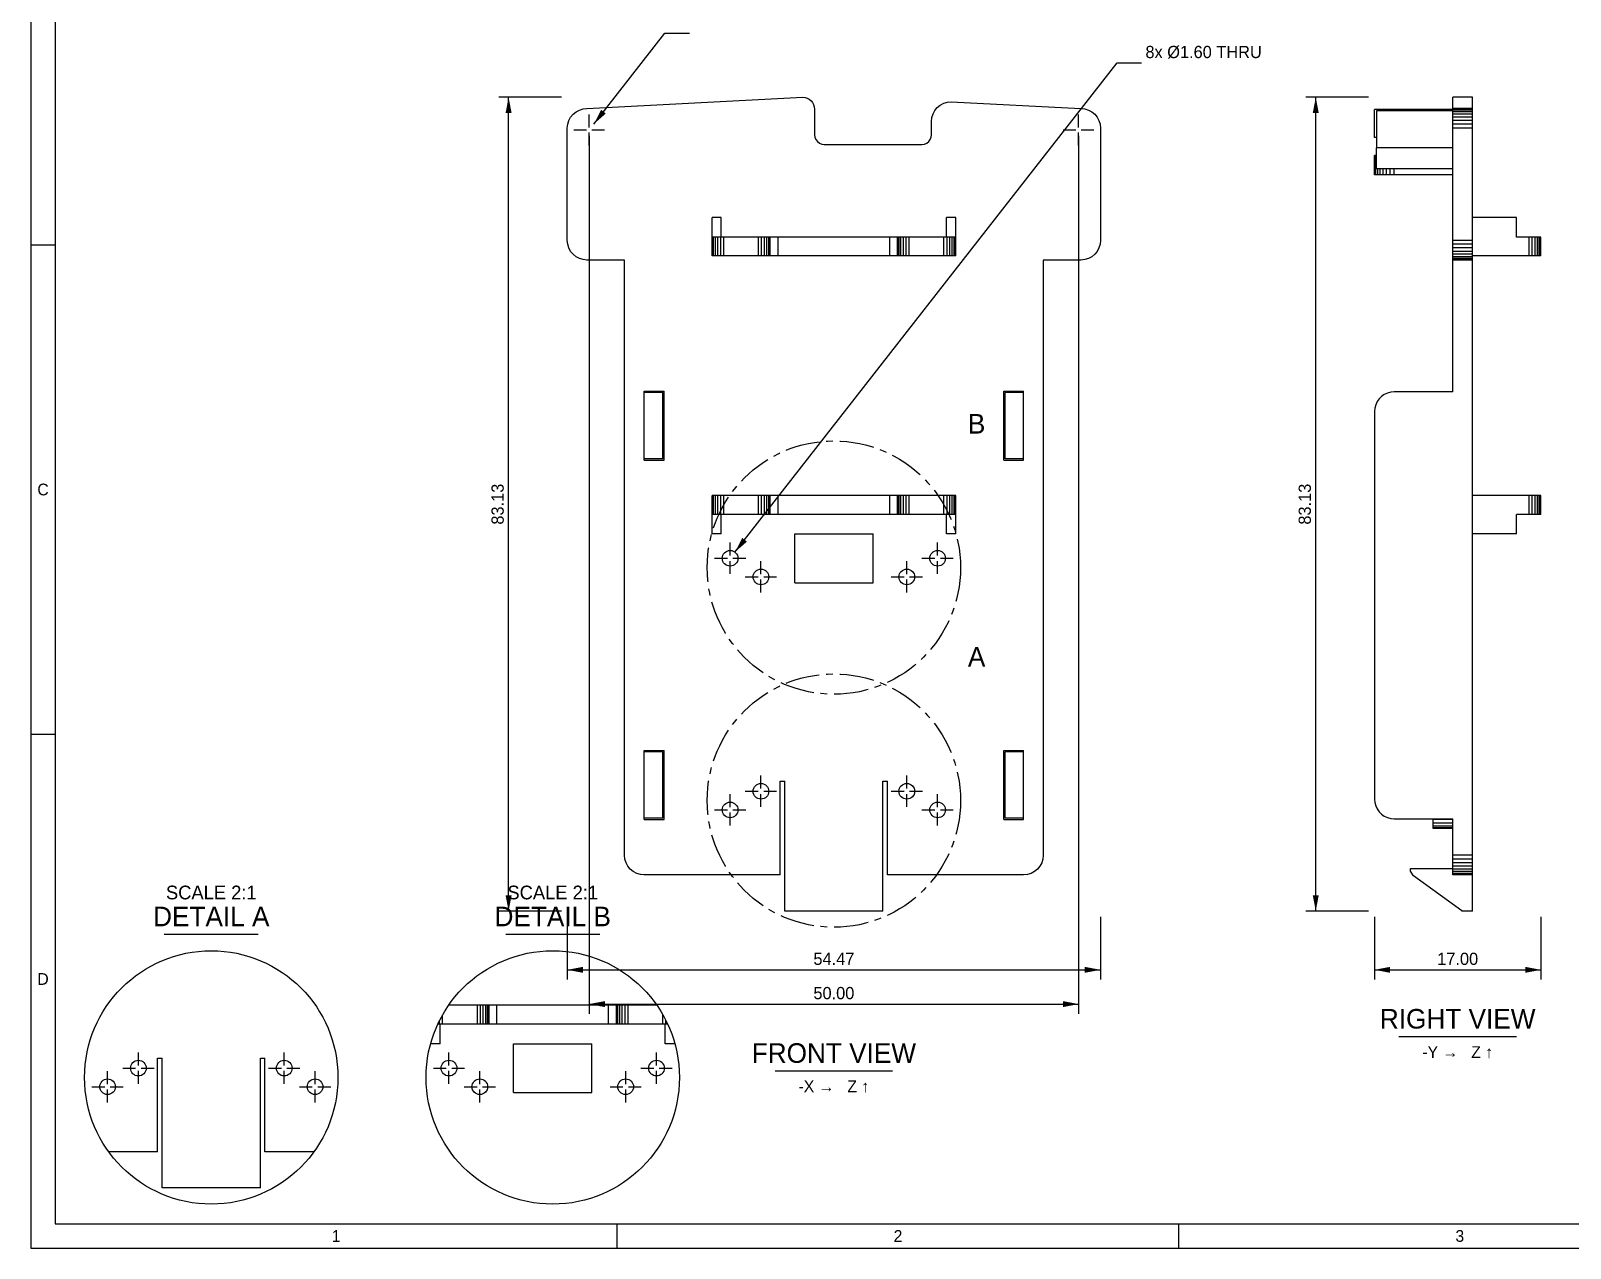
# Model space of a CAD drawing. Header units: millimetres. Extents: x 5 to 604, y 5 to 415.
# Drawn here: x 5 to 319.6, y 5 to 253.7 of the extents above; entities that cross this region are included whole.
import ezdxf
from ezdxf.enums import TextEntityAlignment as Align

# ---------------------------------------------------------------- set-up
doc = ezdxf.new("R2010")
doc.units = ezdxf.units.MM
doc.linetypes.add('CENTER', pattern=[11.2, 7, -1.4, 1.4, -1.4])
for name, color, linetype in [('CENTER', 4, 'CENTER'), ('DIM', 3, 'CONTINUOUS'), ('FRAME', 7, 'CONTINUOUS'), ('SECTION', 7, 'CONTINUOUS'), ('TEXT', 3, 'CONTINUOUS'), ('TITLE', 7, 'CONTINUOUS'), ('VISIBLE', 7, 'CONTINUOUS')]:
    doc.layers.add(name, color=color, linetype=linetype)

msp = doc.modelspace()

# ---------------------------------------------------------------- linework, layer by layer
at = {"layer": 'CENTER'}
for p, q in [((119.1, 233.984289), (119.1, 236.591789)), ((219.1, 233.984289), (219.1, 236.591789)), ((115.95, 233.441789), (118.5575, 233.441789)), ((119.1, 230.291789), (119.1, 232.899289)), ((119.6425, 233.441789), (122.25, 233.441789)), ((215.95, 233.441789), (218.5575, 233.441789)), ((219.1, 230.291789), (219.1, 232.899289)), ((219.6425, 233.441789), (222.25, 233.441789)), ((147.9, 146.501789), (147.9, 149.141789)), ((190.3, 146.501789), (190.3, 149.141789)), ((144.7, 145.941789), (147.34, 145.941789)), ((147.9, 142.741789), (147.9, 145.381789)), ((148.46, 145.941789), (151.1, 145.941789)), ((154.2, 142.701789), (154.2, 145.341789)), ((184, 142.701789), (184, 145.341789)), ((187.1, 145.941789), (189.74, 145.941789)), ((190.3, 142.741789), (190.3, 145.381789)), ((190.86, 145.941789), (193.5, 145.941789)), ((151, 142.141789), (153.64, 142.141789)), ((154.2, 138.941789), (154.2, 141.581789)), ((154.76, 142.141789), (157.4, 142.141789)), ((180.8, 142.141789), (183.44, 142.141789)), ((184, 138.941789), (184, 141.581789)), ((184.56, 142.141789), (187.2, 142.141789)), ((154.2, 98.901789), (154.2, 101.541789)), ((184, 98.901789), (184, 101.541789)), ((147.9, 95.101789), (147.9, 97.741789)), ((151, 98.341789), (153.64, 98.341789)), ((154.2, 95.141789), (154.2, 97.781789)), ((154.76, 98.341789), (157.4, 98.341789)), ((180.8, 98.341789), (183.44, 98.341789)), ((184, 95.141789), (184, 97.781789)), ((184.56, 98.341789), (187.2, 98.341789)), ((190.3, 95.101789), (190.3, 97.741789)), ((144.7, 94.541789), (147.34, 94.541789)), ((148.46, 94.541789), (151.1, 94.541789)), ((187.1, 94.541789), (189.74, 94.541789)), ((190.86, 94.541789), (193.5, 94.541789)), ((147.9, 91.341789), (147.9, 93.981789)), ((190.3, 91.341789), (190.3, 93.981789)), ((26.984971, 42.344971), (26.984971, 44.984971)), ((56.784971, 42.344971), (56.784971, 44.984971)), ((90.454914, 42.344971), (90.454914, 44.984971)), ((132.854914, 42.344971), (132.854914, 44.984971)), ((20.684971, 38.544971), (20.684971, 41.184971)), ((23.784971, 41.784971), (26.424971, 41.784971)), ((26.984971, 38.584971), (26.984971, 41.224971)), ((27.544971, 41.784971), (30.184971, 41.784971)), ((53.584971, 41.784971), (56.224971, 41.784971)), ((56.784971, 38.584971), (56.784971, 41.224971)), ((57.344971, 41.784971), (59.984971, 41.784971)), ((63.084971, 38.544971), (63.084971, 41.184971)), ((87.254914, 41.784971), (89.894914, 41.784971)), ((90.454914, 38.584971), (90.454914, 41.224971)), ((91.014914, 41.784971), (93.654914, 41.784971)), ((96.754914, 38.544971), (96.754914, 41.184971)), ((126.554914, 38.544971), (126.554914, 41.184971)), ((129.654914, 41.784971), (132.294914, 41.784971)), ((132.854914, 38.584971), (132.854914, 41.224971)), ((133.414914, 41.784971), (136.054914, 41.784971)), ((17.484971, 37.984971), (20.124971, 37.984971)), ((21.244971, 37.984971), (23.884971, 37.984971)), ((59.884971, 37.984971), (62.524971, 37.984971)), ((63.644971, 37.984971), (66.284971, 37.984971)), ((93.554914, 37.984971), (96.194914, 37.984971)), ((97.314914, 37.984971), (99.954914, 37.984971)), ((123.354914, 37.984971), (125.994914, 37.984971)), ((127.114914, 37.984971), (129.754914, 37.984971)), ((20.684971, 34.784971), (20.684971, 37.424971)), ((63.084971, 34.784971), (63.084971, 37.424971)), ((96.754914, 34.784971), (96.754914, 37.424971)), ((126.554914, 34.784971), (126.554914, 37.424971))]:
    msp.add_line(p, q, dxfattribs=at)
for centre in [(169.1, 144.041789), (169.1, 96.441789)]:
    msp.add_circle(centre, 25.884971, dxfattribs=at)
at = {"layer": 'DIM'}
for p, q in [((120.054275, 234.663206), (134.579942, 253.255211)), ((134.579942, 253.255211), (139.579942, 253.255211)), ((148.885058, 147.202606), (226.957059, 247.130211)), ((226.957059, 247.130211), (231.957059, 247.130211)), ((113.434, 240.130211), (100.634, 240.130211)), ((102.634, 73.869789), (102.634, 240.130211)), ((278.366, 240.130211), (265.566, 240.130211)), ((267.566, 73.869789), (267.566, 240.130211)), ((119.1, 232.241789), (119.1, 52.869789)), ((219.1, 232.241789), (219.1, 52.869789)), ((113.434, 73.869789), (100.634, 73.869789)), ((114.634, 72.669789), (114.634, 59.869789)), ((223.566, 72.669789), (223.566, 59.869789)), ((278.366, 73.869789), (265.566, 73.869789)), ((279.566, 72.669789), (279.566, 59.869789)), ((313.566, 72.669789), (313.566, 59.869789)), ((114.634, 61.869789), (223.566, 61.869789)), ((279.566, 61.869789), (313.566, 61.869789)), ((119.1, 54.869789), (219.1, 54.869789))]:
    msp.add_line(p, q, dxfattribs=at)
for points in [[(102.634, 240.130211), (102.026, 236.930211), (103.242, 236.930211)], [(267.566, 240.130211), (266.958, 236.930211), (268.174, 236.930211)], [(120.054275, 234.663206), (122.503503, 236.810518), (121.545281, 237.559162)], [(148.885058, 147.202606), (151.334286, 149.349919), (150.376065, 150.098563)], [(102.634, 73.869789), (103.242, 77.069789), (102.026, 77.069789)], [(267.566, 73.869789), (268.174, 77.069789), (266.958, 77.069789)], [(114.634, 61.869789), (117.834, 61.261789), (117.834, 62.477789)], [(223.566, 61.869789), (220.366, 62.477789), (220.366, 61.261789)], [(279.566, 61.869789), (282.766, 61.261789), (282.766, 62.477789)], [(313.566, 61.869789), (310.366, 62.477789), (310.366, 61.261789)], [(119.1, 54.869789), (122.3, 54.261789), (122.3, 55.477789)], [(219.1, 54.869789), (215.9, 55.477789), (215.9, 54.261789)]]:
    msp.add_solid(points, dxfattribs=at)
at = {"layer": 'FRAME'}
for p, q in [((10, 410), (10, 10)), ((10, 10), (584, 10))]:
    msp.add_line(p, q, dxfattribs=at)
at = {"layer": 'SECTION'}
for centre in [(41.884971, 39.884971), (111.654914, 39.884971)]:
    msp.add_circle(centre, 25.884971, dxfattribs=at)
at = {"layer": 'TEXT'}
for p, q in [((32.284971, 69.169942), (51.484971, 69.169942)), ((102.054914, 69.169942), (121.254914, 69.169942)), ((284.566, 48.269789), (308.566, 48.269789)), ((157.1, 41.269789), (181.1, 41.269789))]:
    msp.add_line(p, q, dxfattribs=at)
at = {"layer": 'TITLE'}
for p, q in [((5, 415), (5, 5)), ((5, 210), (10, 210)), ((5, 110), (10, 110)), ((124.8, 5), (124.8, 10)), ((239.6, 5), (239.6, 10)), ((5, 5), (589, 5))]:
    msp.add_line(p, q, dxfattribs=at)
at = {"layer": 'VISIBLE'}
for p, q in [((118.634, 237.819371), (162.734, 240.130211)), ((162.734, 240.130211), (163.202217, 240.084095)), ((163.202217, 240.084095), (163.65244, 239.947522)), ((163.65244, 239.947522), (164.067369, 239.725738)), ((164.067369, 239.725738), (164.431056, 239.427267)), ((164.431056, 239.427267), (164.729527, 239.063579)), ((191.535266, 238.903489), (192.285639, 239.131112)), ((192.285639, 239.131112), (193.066, 239.207971)), ((193.066, 239.207971), (219.566, 237.819371)), ((295.566, 237.819371), (295.566, 240.130211)), ((299.566, 240.130211), (295.566, 240.130211)), ((299.566, 237.819371), (299.566, 240.130211)), ((114.938482, 235.350105), (115.308122, 236.041652)), ((115.308122, 236.041652), (115.805573, 236.647798)), ((115.805573, 236.647798), (116.411719, 237.145249)), ((116.411719, 237.145249), (117.103266, 237.514889)), ((117.103266, 237.514889), (117.853639, 237.742512)), ((117.853639, 237.742512), (118.634, 237.819371)), ((164.729527, 239.063579), (164.951311, 238.648651)), ((164.951311, 238.648651), (165.087885, 238.198428)), ((165.087885, 238.198428), (165.134, 237.730211)), ((165.134, 237.730211), (165.134, 232.475789)), ((189.066, 235.207971), (189.142859, 235.988332)), ((189.142859, 235.988332), (189.370482, 236.738705)), ((189.370482, 236.738705), (189.740122, 237.430252)), ((189.740122, 237.430252), (190.237573, 238.036398)), ((190.237573, 238.036398), (190.843719, 238.533849)), ((190.843719, 238.533849), (191.535266, 238.903489)), ((219.566, 237.819371), (220.346361, 237.742512)), ((220.346361, 237.742512), (221.096734, 237.514889)), ((221.096734, 237.514889), (221.788281, 237.145249)), ((221.788281, 237.145249), (222.394427, 236.647798)), ((222.394427, 236.647798), (222.891878, 236.041652)), ((222.891878, 236.041652), (223.261518, 235.350105)), ((295.566, 237.607789), (279.566, 237.607789)), ((279.566, 231.875789), (279.566, 237.607789)), ((279.966, 237.341789), (279.966, 229.82781)), ((295.566, 237.341789), (279.966, 237.341789)), ((295.566, 237.742512), (295.566, 237.819371)), ((299.566, 237.819371), (295.566, 237.819371)), ((295.566, 237.514889), (295.566, 237.742512)), ((299.566, 237.742512), (295.566, 237.742512)), ((295.566, 237.145249), (295.566, 237.514889)), ((299.566, 237.514889), (295.566, 237.514889)), ((295.566, 236.647798), (295.566, 237.145249)), ((299.566, 237.145249), (295.566, 237.145249)), ((295.566, 236.041652), (295.566, 236.647798)), ((299.566, 236.647798), (295.566, 236.647798)), ((295.566, 235.350105), (295.566, 236.041652)), ((299.566, 236.041652), (295.566, 236.041652)), ((299.566, 237.742512), (299.566, 237.819371)), ((299.566, 237.514889), (299.566, 237.742512)), ((299.566, 237.145249), (299.566, 237.514889)), ((299.566, 236.647798), (299.566, 237.145249)), ((299.566, 236.041652), (299.566, 236.647798)), ((299.566, 235.350105), (299.566, 236.041652)), ((114.634, 233.819371), (114.710859, 234.599732)), ((114.634, 210.875789), (114.634, 233.819371)), ((114.710859, 234.599732), (114.938482, 235.350105)), ((189.066, 232.475789), (189.066, 235.207971)), ((223.261518, 235.350105), (223.489141, 234.599732)), ((223.489141, 234.599732), (223.566, 233.819371)), ((223.566, 233.819371), (223.566, 210.875789)), ((295.566, 234.599732), (295.566, 235.350105)), ((299.566, 235.350105), (295.566, 235.350105)), ((295.566, 233.819371), (295.566, 234.599732)), ((299.566, 234.599732), (295.566, 234.599732)), ((295.566, 210.875789), (295.566, 233.819371)), ((299.566, 233.819371), (295.566, 233.819371)), ((299.566, 234.599732), (299.566, 235.350105)), ((299.566, 233.819371), (299.566, 234.599732)), ((299.566, 210.875789), (299.566, 233.819371)), ((165.134, 232.475789), (165.202148, 231.958151)), ((165.202148, 231.958151), (165.401949, 231.475789)), ((165.401949, 231.475789), (165.719786, 231.061576)), ((165.719786, 231.061576), (166.134, 230.743738)), ((166.134, 230.743738), (166.616362, 230.543938)), ((166.616362, 230.543938), (167.134, 230.475789)), ((167.134, 230.475789), (187.066, 230.475789)), ((187.066, 230.475789), (187.583638, 230.543938)), ((187.583638, 230.543938), (188.066, 230.743738)), ((188.066, 230.743738), (188.480214, 231.061576)), ((188.480214, 231.061576), (188.798051, 231.475789)), ((188.798051, 231.475789), (188.997852, 231.958151)), ((188.997852, 231.958151), (189.066, 232.475789)), ((279.966, 231.875789), (279.566, 231.875789)), ((295.566, 229.82781), (279.966, 229.82781)), ((279.966, 225.475789), (279.966, 229.82781)), ((279.642859, 228.207789), (279.566, 228.207789)), ((279.566, 224.275789), (279.566, 228.207789)), ((279.870482, 228.207789), (279.642859, 228.207789)), ((279.642859, 224.275789), (279.642859, 228.207789)), ((279.966, 228.207789), (279.870482, 228.207789)), ((279.870482, 224.275789), (279.870482, 228.207789)), ((279.642859, 224.275789), (279.566, 224.275789)), ((279.870482, 224.275789), (279.642859, 224.275789)), ((280.240122, 224.275789), (279.870482, 224.275789)), ((295.566, 225.475789), (279.966, 225.475789)), ((280.240122, 224.275789), (280.240122, 225.475789)), ((280.737573, 224.275789), (280.240122, 224.275789)), ((280.737573, 224.275789), (280.737573, 225.475789)), ((281.343719, 224.275789), (280.737573, 224.275789)), ((281.343719, 224.275789), (281.343719, 225.475789)), ((282.035266, 224.275789), (281.343719, 224.275789)), ((282.035266, 224.275789), (282.035266, 225.475789)), ((282.785639, 224.275789), (282.035266, 224.275789)), ((282.785639, 224.275789), (282.785639, 225.475789)), ((283.566, 224.275789), (282.785639, 224.275789)), ((283.566, 224.275789), (283.566, 225.475789)), ((295.566, 224.275789), (283.566, 224.275789)), ((146.1, 215.541789), (144.2, 215.541789)), ((144.2, 211.581789), (144.2, 215.541789)), ((146.1, 211.581789), (146.1, 215.541789)), ((192.1, 211.581789), (192.1, 215.541789)), ((194, 215.541789), (192.1, 215.541789)), ((194, 211.581789), (194, 215.541789)), ((308.566, 215.541789), (299.566, 215.541789)), ((308.566, 211.581789), (308.566, 215.541789)), ((114.710859, 210.095428), (114.634, 210.875789)), ((144.2, 207.701789), (144.2, 211.581789)), ((144.281778, 211.581789), (144.2, 211.581789)), ((144.281778, 207.701789), (144.281778, 211.581789)), ((144.521539, 211.581789), (144.281778, 211.581789)), ((144.902944, 211.581789), (144.521539, 211.581789)), ((144.521539, 207.701789), (144.521539, 211.581789)), ((145.4, 211.581789), (144.902944, 211.581789)), ((144.902944, 207.701789), (144.902944, 211.581789)), ((145.978834, 211.581789), (145.4, 211.581789)), ((145.4, 207.701789), (145.4, 211.581789)), ((146.6, 211.581789), (145.978834, 211.581789)), ((145.978834, 207.701789), (145.978834, 211.581789)), ((153.7, 211.581789), (146.6, 211.581789)), ((146.6, 207.701789), (146.6, 211.581789)), ((154.321166, 211.581789), (153.7, 211.581789)), ((153.7, 207.701789), (153.7, 211.581789)), ((154.9, 211.581789), (154.321166, 211.581789)), ((154.321166, 207.701789), (154.321166, 211.581789)), ((155.397056, 211.581789), (154.9, 211.581789)), ((154.9, 207.701789), (154.9, 211.581789)), ((155.778461, 211.581789), (155.397056, 211.581789)), ((155.397056, 207.701789), (155.397056, 211.581789)), ((156.018222, 211.581789), (155.778461, 211.581789)), ((155.778461, 207.701789), (155.778461, 211.581789)), ((156.1, 211.581789), (156.018222, 211.581789)), ((156.018222, 207.701789), (156.018222, 211.581789)), ((157.7, 211.581789), (156.1, 211.581789)), ((156.1, 207.701789), (156.1, 211.581789)), ((180.5, 211.581789), (157.7, 211.581789)), ((157.7, 207.701789), (157.7, 211.581789)), ((182.1, 211.581789), (180.5, 211.581789)), ((180.5, 207.701789), (180.5, 211.581789)), ((182.181778, 211.581789), (182.1, 211.581789)), ((182.1, 207.701789), (182.1, 211.581789)), ((182.421539, 211.581789), (182.181778, 211.581789)), ((182.181778, 207.701789), (182.181778, 211.581789)), ((182.802944, 211.581789), (182.421539, 211.581789)), ((182.421539, 207.701789), (182.421539, 211.581789)), ((183.3, 211.581789), (182.802944, 211.581789)), ((182.802944, 207.701789), (182.802944, 211.581789)), ((183.878834, 211.581789), (183.3, 211.581789)), ((183.3, 207.701789), (183.3, 211.581789)), ((184.5, 211.581789), (183.878834, 211.581789)), ((183.878834, 207.701789), (183.878834, 211.581789)), ((191.6, 211.581789), (184.5, 211.581789)), ((184.5, 207.701789), (184.5, 211.581789)), ((192.221166, 211.581789), (191.6, 211.581789)), ((191.6, 207.701789), (191.6, 211.581789)), ((192.8, 211.581789), (192.221166, 211.581789)), ((192.221166, 207.701789), (192.221166, 211.581789)), ((193.297056, 211.581789), (192.8, 211.581789)), ((192.8, 207.701789), (192.8, 211.581789)), ((193.678461, 211.581789), (193.297056, 211.581789)), ((193.297056, 207.701789), (193.297056, 211.581789)), ((193.918222, 211.581789), (193.678461, 211.581789)), ((193.678461, 207.701789), (193.678461, 211.581789)), ((194, 211.581789), (193.918222, 211.581789)), ((193.918222, 207.701789), (193.918222, 211.581789)), ((194, 207.701789), (194, 211.581789)), ((223.566, 210.875789), (223.489141, 210.095428)), ((295.566, 210.095428), (295.566, 210.875789)), ((299.566, 210.875789), (295.566, 210.875789)), ((299.566, 210.095428), (299.566, 210.875789)), ((311.166, 211.581789), (308.566, 211.581789)), ((311.066, 211.581789), (308.566, 211.581789)), ((311.166, 207.701789), (311.166, 211.581789)), ((311.787166, 211.581789), (311.166, 211.581789)), ((311.787166, 207.701789), (311.787166, 211.581789)), ((312.366, 211.581789), (311.787166, 211.581789)), ((312.863056, 211.581789), (312.366, 211.581789)), ((312.366, 207.701789), (312.366, 211.581789)), ((313.244461, 211.581789), (312.863056, 211.581789)), ((312.863056, 207.701789), (312.863056, 211.581789)), ((313.484222, 211.581789), (313.244461, 211.581789)), ((313.244461, 207.701789), (313.244461, 211.581789)), ((313.566, 211.581789), (313.484222, 211.581789)), ((313.484222, 207.701789), (313.484222, 211.581789)), ((313.566, 207.701789), (313.566, 211.581789)), ((114.938482, 209.345055), (114.710859, 210.095428)), ((115.308122, 208.653508), (114.938482, 209.345055)), ((115.805573, 208.047362), (115.308122, 208.653508)), ((116.411719, 207.549911), (115.805573, 208.047362)), ((144.281778, 207.701789), (144.2, 207.701789)), ((144.521539, 207.701789), (144.281778, 207.701789)), ((144.902944, 207.701789), (144.521539, 207.701789)), ((145.4, 207.701789), (144.902944, 207.701789)), ((145.978834, 207.701789), (145.4, 207.701789)), ((146.6, 207.701789), (145.978834, 207.701789)), ((153.7, 207.701789), (146.6, 207.701789)), ((154.321166, 207.701789), (153.7, 207.701789)), ((154.9, 207.701789), (154.321166, 207.701789)), ((155.397056, 207.701789), (154.9, 207.701789)), ((155.778461, 207.701789), (155.397056, 207.701789)), ((156.018222, 207.701789), (155.778461, 207.701789)), ((156.1, 207.701789), (156.018222, 207.701789)), ((157.7, 207.701789), (156.1, 207.701789)), ((180.5, 207.701789), (157.7, 207.701789)), ((182.1, 207.701789), (180.5, 207.701789)), ((182.181778, 207.701789), (182.1, 207.701789)), ((182.421539, 207.701789), (182.181778, 207.701789)), ((182.802944, 207.701789), (182.421539, 207.701789)), ((183.3, 207.701789), (182.802944, 207.701789)), ((183.878834, 207.701789), (183.3, 207.701789)), ((184.5, 207.701789), (183.878834, 207.701789)), ((191.6, 207.701789), (184.5, 207.701789)), ((192.221166, 207.701789), (191.6, 207.701789)), ((192.8, 207.701789), (192.221166, 207.701789)), ((193.297056, 207.701789), (192.8, 207.701789)), ((193.678461, 207.701789), (193.297056, 207.701789)), ((193.918222, 207.701789), (193.678461, 207.701789)), ((194, 207.701789), (193.918222, 207.701789)), ((222.394427, 208.047362), (221.788281, 207.549911)), ((222.891878, 208.653508), (222.394427, 208.047362)), ((223.261518, 209.345055), (222.891878, 208.653508)), ((223.489141, 210.095428), (223.261518, 209.345055)), ((295.566, 209.345055), (295.566, 210.095428)), ((299.566, 210.095428), (295.566, 210.095428)), ((295.566, 208.653508), (295.566, 209.345055)), ((299.566, 209.345055), (295.566, 209.345055)), ((295.566, 208.047362), (295.566, 208.653508)), ((299.566, 208.653508), (295.566, 208.653508)), ((295.566, 207.549911), (295.566, 208.047362)), ((299.566, 208.047362), (295.566, 208.047362)), ((299.566, 209.345055), (299.566, 210.095428)), ((299.566, 208.653508), (299.566, 209.345055)), ((299.566, 208.047362), (299.566, 208.653508)), ((299.566, 207.549911), (299.566, 208.047362)), ((311.166, 207.701789), (299.566, 207.701789)), ((311.787166, 207.701789), (311.166, 207.701789)), ((312.366, 207.701789), (311.787166, 207.701789)), ((312.863056, 207.701789), (312.366, 207.701789)), ((313.244461, 207.701789), (312.863056, 207.701789)), ((313.484222, 207.701789), (313.244461, 207.701789)), ((313.566, 207.701789), (313.484222, 207.701789)), ((117.103266, 207.180271), (116.411719, 207.549911)), ((117.853639, 206.952648), (117.103266, 207.180271)), ((118.634, 206.875789), (117.853639, 206.952648)), ((126.334, 206.875789), (118.634, 206.875789)), ((126.334, 85.275789), (126.334, 206.875789)), ((219.566, 206.875789), (211.866, 206.875789)), ((211.866, 206.875789), (211.866, 85.275789)), ((220.346361, 206.952648), (219.566, 206.875789)), ((221.096734, 207.180271), (220.346361, 206.952648)), ((221.788281, 207.549911), (221.096734, 207.180271)), ((295.566, 207.180271), (295.566, 207.549911)), ((299.566, 207.549911), (295.566, 207.549911)), ((295.566, 206.952648), (295.566, 207.180271)), ((299.566, 207.180271), (295.566, 207.180271)), ((295.566, 206.875789), (295.566, 206.952648)), ((299.566, 206.952648), (295.566, 206.952648)), ((295.566, 179.941789), (295.566, 206.875789)), ((299.566, 206.875789), (295.566, 206.875789)), ((299.566, 207.180271), (299.566, 207.549911)), ((299.566, 206.952648), (299.566, 207.180271)), ((299.566, 206.875789), (299.566, 206.952648)), ((299.566, 85.275789), (299.566, 206.875789)), ((130.334, 180.075789), (134.404, 180.075789)), ((130.334, 166.007789), (130.334, 180.075789)), ((134.126, 179.797789), (130.334, 179.797789)), ((134.126, 166.285789), (134.126, 179.797789)), ((134.404, 166.007789), (134.404, 180.075789)), ((203.796, 166.007789), (203.796, 180.075789)), ((203.796, 180.075789), (207.866, 180.075789)), ((207.866, 179.797789), (204.074, 179.797789)), ((204.074, 166.285789), (204.074, 179.797789)), ((207.866, 166.007789), (207.866, 180.075789)), ((281.566, 179.405891), (280.99485, 179.005967)), ((282.197919, 179.70056), (281.566, 179.405891)), ((282.871407, 179.88102), (282.197919, 179.70056)), ((283.566, 179.941789), (282.871407, 179.88102)), ((295.566, 179.941789), (283.566, 179.941789)), ((295.566, 179.941789), (295.566, 180.075789)), ((279.626769, 176.636382), (279.566, 175.941789)), ((279.80723, 177.30987), (279.626769, 176.636382)), ((280.101898, 177.941789), (279.80723, 177.30987)), ((280.501822, 178.51294), (280.101898, 177.941789)), ((280.99485, 179.005967), (280.501822, 178.51294)), ((279.566, 175.941789), (279.566, 96.741789)), ((134.126, 166.285789), (130.334, 166.285789)), ((130.334, 166.007789), (134.404, 166.007789)), ((203.796, 166.007789), (207.866, 166.007789)), ((207.866, 166.285789), (204.074, 166.285789)), ((144.2, 154.901789), (144.2, 158.781789)), ((144.281778, 158.781789), (144.2, 158.781789)), ((144.281778, 154.901789), (144.281778, 158.781789)), ((144.521539, 158.781789), (144.281778, 158.781789)), ((144.902944, 158.781789), (144.521539, 158.781789)), ((144.521539, 154.901789), (144.521539, 158.781789)), ((145.4, 158.781789), (144.902944, 158.781789)), ((144.902944, 154.901789), (144.902944, 158.781789)), ((145.978834, 158.781789), (145.4, 158.781789)), ((145.4, 154.901789), (145.4, 158.781789)), ((146.6, 158.781789), (145.978834, 158.781789)), ((145.978834, 154.901789), (145.978834, 158.781789)), ((153.7, 158.781789), (146.6, 158.781789)), ((146.6, 154.901789), (146.6, 158.781789)), ((154.321166, 158.781789), (153.7, 158.781789)), ((153.7, 154.901789), (153.7, 158.781789)), ((154.9, 158.781789), (154.321166, 158.781789)), ((154.321166, 154.901789), (154.321166, 158.781789)), ((155.397056, 158.781789), (154.9, 158.781789)), ((154.9, 154.901789), (154.9, 158.781789)), ((155.778461, 158.781789), (155.397056, 158.781789)), ((155.397056, 154.901789), (155.397056, 158.781789)), ((156.018222, 158.781789), (155.778461, 158.781789)), ((155.778461, 154.901789), (155.778461, 158.781789)), ((156.1, 158.781789), (156.018222, 158.781789)), ((156.018222, 154.901789), (156.018222, 158.781789)), ((157.7, 158.781789), (156.1, 158.781789)), ((156.1, 154.901789), (156.1, 158.781789)), ((180.5, 158.781789), (157.7, 158.781789)), ((157.7, 154.901789), (157.7, 158.781789)), ((182.1, 158.781789), (180.5, 158.781789)), ((180.5, 154.901789), (180.5, 158.781789)), ((182.181778, 158.781789), (182.1, 158.781789)), ((182.1, 154.901789), (182.1, 158.781789)), ((182.421539, 158.781789), (182.181778, 158.781789)), ((182.181778, 154.901789), (182.181778, 158.781789)), ((182.802944, 158.781789), (182.421539, 158.781789)), ((182.421539, 154.901789), (182.421539, 158.781789)), ((183.3, 158.781789), (182.802944, 158.781789)), ((182.802944, 154.901789), (182.802944, 158.781789)), ((183.878834, 158.781789), (183.3, 158.781789)), ((183.3, 154.901789), (183.3, 158.781789)), ((184.5, 158.781789), (183.878834, 158.781789)), ((183.878834, 154.901789), (183.878834, 158.781789)), ((191.6, 158.781789), (184.5, 158.781789)), ((184.5, 154.901789), (184.5, 158.781789)), ((192.221166, 158.781789), (191.6, 158.781789)), ((191.6, 154.901789), (191.6, 158.781789)), ((192.8, 158.781789), (192.221166, 158.781789)), ((192.221166, 154.901789), (192.221166, 158.781789)), ((193.297056, 158.781789), (192.8, 158.781789)), ((192.8, 154.901789), (192.8, 158.781789)), ((193.678461, 158.781789), (193.297056, 158.781789)), ((193.297056, 154.901789), (193.297056, 158.781789)), ((193.918222, 158.781789), (193.678461, 158.781789)), ((193.678461, 154.901789), (193.678461, 158.781789)), ((194, 158.781789), (193.918222, 158.781789)), ((193.918222, 154.901789), (193.918222, 158.781789)), ((194, 154.901789), (194, 158.781789)), ((311.166, 158.781789), (299.566, 158.781789)), ((311.166, 154.901789), (311.166, 158.781789)), ((311.787166, 158.781789), (311.166, 158.781789)), ((311.787166, 154.901789), (311.787166, 158.781789)), ((312.366, 158.781789), (311.787166, 158.781789)), ((312.863056, 158.781789), (312.366, 158.781789)), ((312.366, 154.901789), (312.366, 158.781789)), ((313.244461, 158.781789), (312.863056, 158.781789)), ((312.863056, 154.901789), (312.863056, 158.781789)), ((313.484222, 158.781789), (313.244461, 158.781789)), ((313.244461, 154.901789), (313.244461, 158.781789)), ((313.566, 158.781789), (313.484222, 158.781789)), ((313.484222, 154.901789), (313.484222, 158.781789)), ((313.566, 154.901789), (313.566, 158.781789)), ((144.281778, 154.901789), (144.2, 154.901789)), ((144.2, 150.941789), (144.2, 154.901789)), ((144.521539, 154.901789), (144.281778, 154.901789)), ((144.902944, 154.901789), (144.521539, 154.901789)), ((145.4, 154.901789), (144.902944, 154.901789)), ((145.978834, 154.901789), (145.4, 154.901789)), ((146.6, 154.901789), (145.978834, 154.901789)), ((146.1, 150.941789), (146.1, 154.901789)), ((153.7, 154.901789), (146.6, 154.901789)), ((154.321166, 154.901789), (153.7, 154.901789)), ((154.9, 154.901789), (154.321166, 154.901789)), ((155.397056, 154.901789), (154.9, 154.901789)), ((155.778461, 154.901789), (155.397056, 154.901789)), ((156.018222, 154.901789), (155.778461, 154.901789)), ((156.1, 154.901789), (156.018222, 154.901789)), ((157.7, 154.901789), (156.1, 154.901789)), ((180.5, 154.901789), (157.7, 154.901789)), ((182.1, 154.901789), (180.5, 154.901789)), ((182.181778, 154.901789), (182.1, 154.901789)), ((182.421539, 154.901789), (182.181778, 154.901789)), ((182.802944, 154.901789), (182.421539, 154.901789)), ((183.3, 154.901789), (182.802944, 154.901789)), ((183.878834, 154.901789), (183.3, 154.901789)), ((184.5, 154.901789), (183.878834, 154.901789)), ((191.6, 154.901789), (184.5, 154.901789)), ((192.221166, 154.901789), (191.6, 154.901789)), ((192.1, 150.941789), (192.1, 154.901789)), ((192.8, 154.901789), (192.221166, 154.901789)), ((193.297056, 154.901789), (192.8, 154.901789)), ((193.678461, 154.901789), (193.297056, 154.901789)), ((193.918222, 154.901789), (193.678461, 154.901789)), ((194, 154.901789), (193.918222, 154.901789)), ((194, 150.941789), (194, 154.901789)), ((311.166, 154.901789), (308.566, 154.901789)), ((311.066, 154.901789), (308.566, 154.901789)), ((308.566, 150.941789), (308.566, 154.901789)), ((311.787166, 154.901789), (311.166, 154.901789)), ((312.366, 154.901789), (311.787166, 154.901789)), ((312.863056, 154.901789), (312.366, 154.901789)), ((313.244461, 154.901789), (312.863056, 154.901789)), ((313.484222, 154.901789), (313.244461, 154.901789)), ((313.566, 154.901789), (313.484222, 154.901789)), ((146.1, 150.941789), (144.2, 150.941789)), ((161.1, 140.941789), (161.1, 150.941789)), ((161.1, 150.941789), (177.1, 150.941789)), ((177.1, 140.941789), (177.1, 150.941789)), ((194, 150.941789), (192.1, 150.941789)), ((308.566, 150.941789), (299.566, 150.941789)), ((161.1, 140.941789), (177.1, 140.941789)), ((130.334, 106.675789), (134.404, 106.675789)), ((130.334, 92.607789), (130.334, 106.675789)), ((134.126, 106.397789), (130.334, 106.397789)), ((134.126, 92.885789), (134.126, 106.397789)), ((134.404, 92.607789), (134.404, 106.675789)), ((203.796, 92.607789), (203.796, 106.675789)), ((203.796, 106.675789), (207.866, 106.675789)), ((207.866, 106.397789), (204.074, 106.397789)), ((204.074, 92.885789), (204.074, 106.397789)), ((207.866, 92.607789), (207.866, 106.675789)), ((158.134, 100.407789), (159.066, 100.407789)), ((158.134, 81.275789), (158.134, 100.407789)), ((159.066, 73.869789), (159.066, 100.407789)), ((179.134, 100.407789), (180.066, 100.407789)), ((179.134, 73.869789), (179.134, 100.407789)), ((180.066, 81.275789), (180.066, 100.407789)), ((279.566, 96.741789), (279.626769, 96.047196)), ((279.626769, 96.047196), (279.80723, 95.373709)), ((279.80723, 95.373709), (280.101898, 94.741789)), ((280.101898, 94.741789), (280.501822, 94.170639)), ((134.126, 92.885789), (130.334, 92.885789)), ((130.334, 92.607789), (134.404, 92.607789)), ((203.796, 92.607789), (207.866, 92.607789)), ((207.866, 92.885789), (204.074, 92.885789)), ((280.501822, 94.170639), (280.99485, 93.677611)), ((280.99485, 93.677611), (281.566, 93.277688)), ((281.566, 93.277688), (282.197919, 92.983019)), ((282.197919, 92.983019), (282.871407, 92.802558)), ((282.871407, 92.802558), (283.566, 92.741789)), ((283.566, 92.741789), (295.566, 92.741789)), ((291.566, 92.579115), (291.566, 92.741789)), ((295.566, 92.579115), (291.566, 92.579115)), ((291.566, 91.803819), (291.566, 92.579115)), ((295.566, 91.803819), (291.566, 91.803819)), ((291.566, 91.21511), (291.566, 91.803819)), ((295.566, 85.275789), (295.566, 92.741789)), ((295.566, 92.607789), (295.566, 92.741789)), ((295.566, 92.579115), (295.566, 92.607789)), ((295.566, 91.21511), (291.566, 91.21511)), ((291.566, 90.853109), (291.566, 91.21511)), ((295.566, 90.853109), (291.566, 90.853109)), ((291.566, 90.742486), (291.566, 90.853109)), ((295.566, 90.742486), (291.566, 90.742486)), ((126.410859, 84.495428), (126.334, 85.275789)), ((211.866, 85.275789), (211.789141, 84.495428)), ((295.566, 84.495428), (295.566, 85.275789)), ((299.566, 85.275789), (295.566, 85.275789)), ((299.566, 84.495428), (299.566, 85.275789)), ((126.638482, 83.745055), (126.410859, 84.495428)), ((127.008122, 83.053508), (126.638482, 83.745055)), ((127.505573, 82.447362), (127.008122, 83.053508)), ((128.111719, 81.949911), (127.505573, 82.447362)), ((128.803266, 81.580271), (128.111719, 81.949911)), ((210.088281, 81.949911), (209.396734, 81.580271)), ((210.694427, 82.447362), (210.088281, 81.949911)), ((211.191878, 83.053508), (210.694427, 82.447362)), ((211.561518, 83.745055), (211.191878, 83.053508)), ((211.789141, 84.495428), (211.561518, 83.745055)), ((286.946, 82.541789), (295.566, 82.541789)), ((286.946, 82.041789), (286.946, 82.541789)), ((287.526, 81.041789), (286.946, 82.041789)), ((295.566, 83.745055), (295.566, 84.495428)), ((299.566, 84.495428), (295.566, 84.495428)), ((295.566, 83.053508), (295.566, 83.745055)), ((299.566, 83.745055), (295.566, 83.745055)), ((295.566, 82.447362), (295.566, 83.053508)), ((299.566, 83.053508), (295.566, 83.053508)), ((295.566, 81.949911), (295.566, 82.447362)), ((299.566, 82.447362), (295.566, 82.447362)), ((295.566, 81.580271), (295.566, 81.949911)), ((299.566, 81.949911), (295.566, 81.949911)), ((299.566, 83.745055), (299.566, 84.495428)), ((299.566, 83.053508), (299.566, 83.745055)), ((299.566, 82.447362), (299.566, 83.053508)), ((299.566, 81.949911), (299.566, 82.447362)), ((299.566, 81.580271), (299.566, 81.949911)), ((129.553639, 81.352648), (128.803266, 81.580271)), ((130.334, 81.275789), (129.553639, 81.352648)), ((158.134, 81.275789), (130.334, 81.275789)), ((207.866, 81.275789), (180.066, 81.275789)), ((208.646361, 81.352648), (207.866, 81.275789)), ((209.396734, 81.580271), (208.646361, 81.352648)), ((297.446, 73.95551), (287.526, 81.041789)), ((295.566, 81.352648), (295.566, 81.580271)), ((299.566, 81.580271), (295.566, 81.580271)), ((295.566, 81.275789), (295.566, 81.352648)), ((299.566, 81.352648), (295.566, 81.352648)), ((299.566, 81.275789), (295.566, 81.275789)), ((299.566, 81.352648), (299.566, 81.580271)), ((299.566, 81.275789), (299.566, 81.352648)), ((299.566, 73.869789), (299.566, 81.275789)), ((179.134, 73.869789), (159.066, 73.869789)), ((297.446, 73.869789), (297.446, 73.95551)), ((299.566, 73.869789), (297.446, 73.869789)), ((96.254914, 54.624971), (90.376659, 54.624971)), ((96.876079, 54.624971), (96.254914, 54.624971)), ((96.254914, 50.744971), (96.254914, 54.624971)), ((97.454914, 54.624971), (96.876079, 54.624971)), ((96.876079, 50.744971), (96.876079, 54.624971)), ((97.95197, 54.624971), (97.454914, 54.624971)), ((97.454914, 50.744971), (97.454914, 54.624971)), ((98.333375, 54.624971), (97.95197, 54.624971)), ((97.95197, 50.744971), (97.95197, 54.624971)), ((98.573136, 54.624971), (98.333375, 54.624971)), ((98.333375, 50.744971), (98.333375, 54.624971)), ((98.654914, 54.624971), (98.573136, 54.624971)), ((98.573136, 50.744971), (98.573136, 54.624971)), ((100.254914, 54.624971), (98.654914, 54.624971)), ((98.654914, 50.744971), (98.654914, 54.624971)), ((123.054914, 54.624971), (100.254914, 54.624971)), ((100.254914, 50.744971), (100.254914, 54.624971)), ((124.654914, 54.624971), (123.054914, 54.624971)), ((123.054914, 50.744971), (123.054914, 54.624971)), ((124.736692, 54.624971), (124.654914, 54.624971)), ((124.654914, 50.744971), (124.654914, 54.624971)), ((124.976453, 54.624971), (124.736692, 54.624971)), ((124.736692, 50.744971), (124.736692, 54.624971)), ((125.357857, 54.624971), (124.976453, 54.624971)), ((124.976453, 50.744971), (124.976453, 54.624971)), ((125.854914, 54.624971), (125.357857, 54.624971)), ((125.357857, 50.744971), (125.357857, 54.624971)), ((126.433748, 54.624971), (125.854914, 54.624971)), ((125.854914, 50.744971), (125.854914, 54.624971)), ((127.054914, 54.624971), (126.433748, 54.624971)), ((126.433748, 50.744971), (126.433748, 54.624971)), ((132.933169, 54.624971), (127.054914, 54.624971)), ((127.054914, 50.744971), (127.054914, 54.624971)), ((88.533748, 50.744971), (88.158273, 50.744971)), ((88.533748, 50.744971), (88.533748, 51.522988)), ((89.154914, 50.744971), (88.533748, 50.744971)), ((88.654914, 46.784971), (88.654914, 50.744971)), ((89.154914, 50.744971), (89.154914, 52.682695)), ((96.254914, 50.744971), (89.154914, 50.744971)), ((96.876079, 50.744971), (96.254914, 50.744971)), ((97.454914, 50.744971), (96.876079, 50.744971)), ((97.95197, 50.744971), (97.454914, 50.744971)), ((98.333375, 50.744971), (97.95197, 50.744971)), ((98.573136, 50.744971), (98.333375, 50.744971)), ((98.654914, 50.744971), (98.573136, 50.744971)), ((100.254914, 50.744971), (98.654914, 50.744971)), ((123.054914, 50.744971), (100.254914, 50.744971)), ((124.654914, 50.744971), (123.054914, 50.744971)), ((124.736692, 50.744971), (124.654914, 50.744971)), ((124.976453, 50.744971), (124.736692, 50.744971)), ((125.357857, 50.744971), (124.976453, 50.744971)), ((125.854914, 50.744971), (125.357857, 50.744971)), ((126.433748, 50.744971), (125.854914, 50.744971)), ((127.054914, 50.744971), (126.433748, 50.744971)), ((134.154914, 50.744971), (127.054914, 50.744971)), ((134.154914, 50.744971), (134.154914, 52.682695)), ((134.776079, 50.744971), (134.154914, 50.744971)), ((134.654914, 46.784971), (134.654914, 50.744971)), ((134.776079, 50.744971), (134.776079, 51.522988)), ((135.151555, 50.744971), (134.776079, 50.744971)), ((86.754914, 46.784971), (86.754914, 46.957576)), ((88.654914, 46.784971), (86.754914, 46.784971)), ((103.654914, 36.784971), (103.654914, 46.784971)), ((103.654914, 46.784971), (119.654914, 46.784971)), ((119.654914, 36.784971), (119.654914, 46.784971)), ((136.554914, 46.784971), (134.654914, 46.784971)), ((136.554914, 46.784971), (136.554914, 46.957576)), ((30.918971, 43.850971), (31.850971, 43.850971)), ((30.918971, 24.718971), (30.918971, 43.850971)), ((31.850971, 17.312971), (31.850971, 43.850971)), ((51.918971, 43.850971), (52.850971, 43.850971)), ((51.918971, 17.312971), (51.918971, 43.850971)), ((52.850971, 24.718971), (52.850971, 43.850971)), ((103.654914, 36.784971), (119.654914, 36.784971)), ((30.918971, 24.718971), (20.908218, 24.718971)), ((62.861725, 24.718971), (52.850971, 24.718971)), ((51.918971, 17.312971), (31.850971, 17.312971))]:
    msp.add_line(p, q, dxfattribs=at)
for centre in [(147.9, 145.941789), (190.3, 145.941789), (154.2, 142.141789), (184, 142.141789), (154.2, 98.341789), (184, 98.341789), (147.9, 94.541789), (190.3, 94.541789), (26.984971, 41.784971), (56.784971, 41.784971), (90.454914, 41.784971), (132.854914, 41.784971), (20.684971, 37.984971), (63.084971, 37.984971), (96.754914, 37.984971), (126.554914, 37.984971)]:
    msp.add_circle(centre, 1.6, dxfattribs=at)

# ---------------------------------------------------------------- texts
at = {"layer": 'TEXT'}
for s, height, p in [('8x Ø1.60 THRU', 2.5, (232.757059, 248.130211)), ('B', 4, (196.484971, 171.42676)), ('A', 4, (196.484971, 123.82676))]:
    msp.add_text(s, height=height, dxfattribs=at).set_placement(p)
for p in [(101.634, 157), (266.566, 157)]:
    msp.add_text('83.13', height=2.5, rotation=90, dxfattribs=at).set_placement(p, align=Align.CENTER)
for s, height, p in [('SCALE 2:1', 2.8, (41.884971, 76.269942)), ('SCALE 2:1', 2.8, (111.654914, 76.269942)), ('DETAIL A', 4, (41.884971, 70.769942)), ('DETAIL B', 4, (111.654914, 70.769942)), ('54.47', 2.5, (169.1, 62.869789)), ('17.00', 2.5, (296.566, 62.869789)), ('50.00', 2.5, (169.1, 55.869789)), ('RIGHT VIEW', 4, (296.566, 49.869789)), ('FRONT VIEW', 4, (169.1, 42.869789)), ('-Y →   Z ↑', 2.4, (296.566, 43.869789)), ('-X →   Z ↑', 2.4, (169.1, 36.869789))]:
    msp.add_text(s, height=height, dxfattribs=at).set_placement(p, align=Align.CENTER)
at = {"layer": 'TITLE'}
for s, p in [('C', (7.5, 160)), ('D', (7.5, 60)), ('1', (67.4, 7.5)), ('2', (182.2, 7.5)), ('3', (297, 7.5))]:
    msp.add_text(s, height=2.4, dxfattribs=at).set_placement(p, align=Align.MIDDLE_CENTER)

doc.saveas('drawing.dxf')
